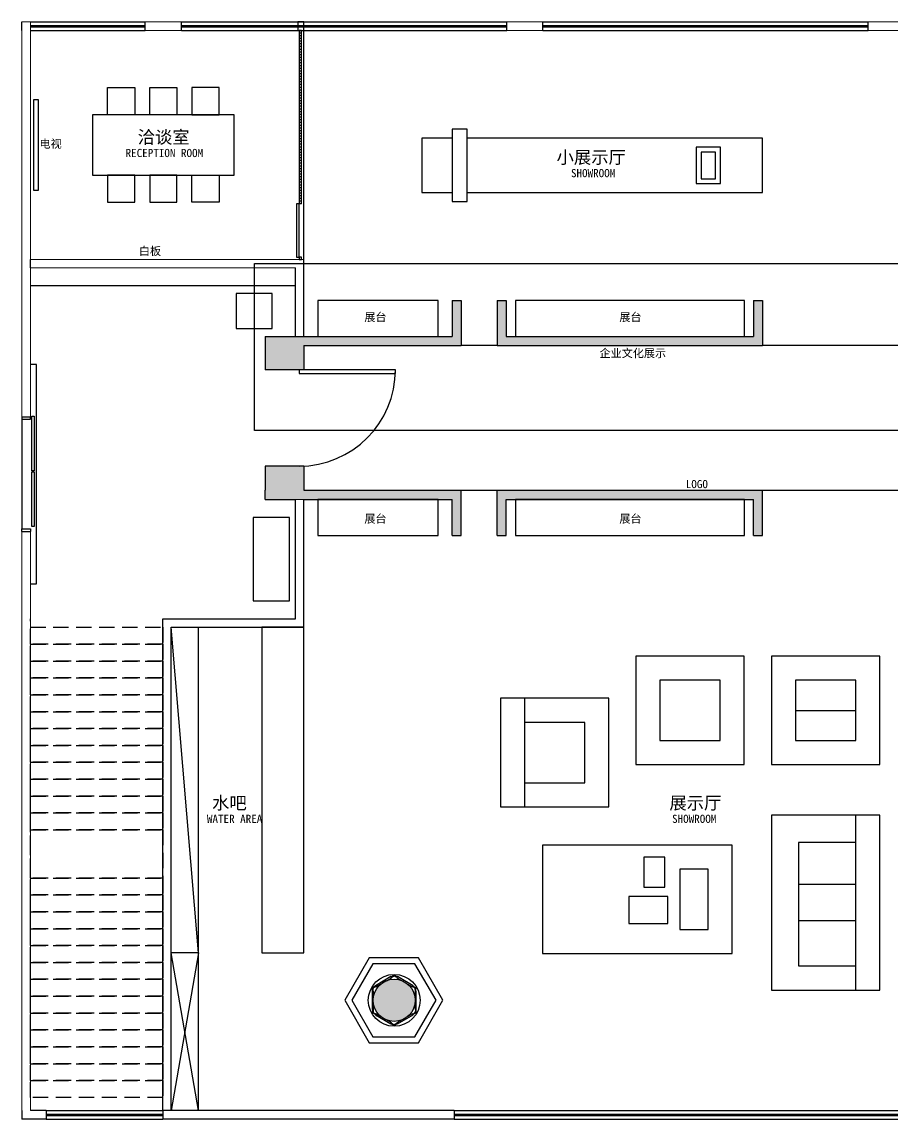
# Model space of a CAD drawing. Header units: millimetres. Extents: x 5625199 to 7433318, y -3316392 to -2552493.
# Drawn here: x 5902860 to 5917305, y -2654519 to -2636319 of the extents above; entities that cross this region are included whole.
import ezdxf

# ---------------------------------------------------------------- set-up
doc = ezdxf.new("R2010")
doc.units = ezdxf.units.MM
doc.linetypes.add('DASHEDX2', pattern=[38.1, 25.4, -12.7])
for name, color, linetype in [('155', 155, 'Continuous'), ('250', 250, 'Continuous'), ('PL-固定家具', 155, 'Continuous'), ('PL-固定落地', 155, 'Continuous'), ('PL-文字标注', 2, 'Continuous'), ('PL-新建墙体', 5, 'Continuous'), ('PL-活动家具', 15, 'Continuous'), ('PL-门', 4, 'Continuous')]:
    doc.layers.add(name, color=color, linetype=linetype)
doc.styles.add('黑体', font='simhei.ttf')

msp = doc.modelspace()

# ---------------------------------------------------------------- hatches: boundary and pattern name
at = {"layer": 'PL-新建墙体'}
h = msp.add_hatch(dxfattribs=at)
h.set_pattern_fill('AR-B88', color=250, scale=0.5, angle=90)
h.set_pattern_definition([(90, (275553.75, -473759.71), (-101.6, 6e-15), []), (180, (275553.754, -473759.71), (-101.6, -50.8), [101.6, -101.6])])
h.paths.add_polyline_path([(5907400.32, -2641539.37), (5906900.32, -2641539.37), (5906900.32, -2641689.37), (5906900.34, -2642089.37), (5907540.32, -2642089.37), (5907540.32, -2641689.37), (5910151.45, -2641689.37), (5910151.45, -2640939.37), (5910001.45, -2640939.37), (5910001.45, -2641539.37), (5907540.32, -2641539.37)])
h.paths.add_polyline_path([(5906900.32, -2644089.37), (5906900.41, -2644239.37), (5907400.32, -2644239.37), (5907540.59, -2644239.37), (5910001.45, -2644239.37), (5910001.45, -2644839.37), (5910151.45, -2644839.37), (5910151.45, -2644089.37), (5907540.32, -2644089.37), (5907540.32, -2643689.37), (5906900.4, -2643689.37)])
h.paths.add_polyline_path([(5910751.45, -2644089.37), (5910751.45, -2644839.37), (5910901.45, -2644839.37), (5910901.45, -2644239.37), (5915005.06, -2644239.37), (5915005.06, -2644839.37), (5915155.06, -2644839.37), (5915155.06, -2644089.37)])
h.paths.add_polyline_path([(5915155.06, -2641689.37), (5915155.06, -2640939.37), (5915005.06, -2640939.37), (5915005.06, -2641539.37), (5910901.45, -2641539.37), (5910901.45, -2640939.37), (5910751.45, -2640939.37), (5910751.45, -2641689.37)])
h.paths.add_polyline_path([(5922000.35, -2641689.37), (5922000.35, -2640939.37), (5921850.35, -2640939.37), (5921850.35, -2641539.37), (5917705.06, -2641539.37), (5917705.06, -2640939.37), (5917555.06, -2640939.37), (5917555.06, -2641689.37)])
h.paths.add_polyline_path([(5917555.06, -2644089.37), (5917555.06, -2644839.37), (5917705.06, -2644839.37), (5917705.06, -2644239.37), (5921850.35, -2644239.37), (5921850.35, -2644839.37), (5922000.35, -2644839.37), (5922000.35, -2644089.37)])
h.paths.add_polyline_path([(5924569.71, -2636319.26), (5924569.71, -2636379.26), (5924569.71, -2636399.26), (5924569.71, -2636459.26), (5925169.71, -2636459.26), (5925169.71, -2636859.26), (5925319.71, -2636859.26), (5925319.71, -2636459.26), (5925440.29, -2636459.26), (5925440.29, -2636319.26)])
h.paths.add_polyline_path([(5923510.22, -2650372.82, 1), (5922810.22, -2650372.82, 1)])
h.paths.add_polyline_path([(5909390.3, -2652549.44, 1), (5908690.3, -2652549.44, 1)])

# ---------------------------------------------------------------- linework, layer by layer
at = {"color": 255, "ltscale": 500}
for p, q in [((5902860.19, -2636459.26), (5902860.19, -2636319.26)), ((5903000.29, -2640399.26), (5903000.29, -2640259.26))]:
    msp.add_line(p, q, dxfattribs=at)
at = {"lineweight": 18}
for p, q in [((5903000.29, -2636319.26), (5902860.19, -2636319.26)), ((5902860.19, -2642869.75), (5902860.19, -2636459.26)), ((5903000.29, -2636319.26), (5903000.29, -2640259.26)), ((5903000.29, -2640399.26), (5903000.29, -2642869.75)), ((5902860.19, -2654379.44), (5902860.19, -2644769.75)), ((5903000.3, -2654379.44), (5903000.29, -2644769.75)), ((5907540.51, -2646359.48), (5905340.3, -2646359.48))]:
    msp.add_line(p, q, dxfattribs=at)
at = {"color": 250, "ltscale": 500}
for p, q in [((5903000.29, -2636319.26), (5904908.2, -2636319.26)), ((5903000.29, -2636459.26), (5904908.2, -2636459.26)), ((5905508.2, -2636319.26), (5910908.2, -2636319.26)), ((5905508.2, -2636459.26), (5910908.2, -2636459.26)), ((5911508.2, -2636319.26), (5916908.2, -2636319.26)), ((5911508.2, -2636459.26), (5916908.2, -2636459.26)), ((5902860.19, -2642909.75), (5902860.19, -2644729.75)), ((5903259.87, -2654379.44), (5905200.3, -2654379.44)), ((5910033.02, -2654379.44), (5922487.14, -2654379.44)), ((5903259.87, -2654519.44), (5905200.3, -2654519.44)), ((5910033.02, -2654519.44), (5922487.14, -2654519.44))]:
    msp.add_line(p, q, dxfattribs=at)
at = {"color": 3, "ltscale": 500}
for p, q in [((5903000.29, -2636379.26), (5904908.2, -2636379.26)), ((5903000.29, -2636399.26), (5904908.2, -2636399.26)), ((5905508.2, -2636379.26), (5910908.2, -2636379.26)), ((5905508.2, -2636399.26), (5910908.2, -2636399.26)), ((5911508.2, -2636379.26), (5916908.2, -2636379.26)), ((5911508.2, -2636399.26), (5916908.2, -2636399.26)), ((5903259.87, -2654439.44), (5905200.3, -2654439.44)), ((5903259.87, -2654459.44), (5905200.3, -2654459.44)), ((5910033.02, -2654439.44), (5922487.14, -2654439.44)), ((5910033.02, -2654459.44), (5922487.14, -2654459.44))]:
    msp.add_line(p, q, dxfattribs=at)
at = {"color": 255}
for p, q in [((5904908.2, -2636459.26), (5904908.2, -2636319.26)), ((5905508.2, -2636459.26), (5905508.2, -2636319.26)), ((5910908.2, -2636459.26), (5910908.2, -2636319.26)), ((5911508.2, -2636459.26), (5911508.2, -2636319.26)), ((5916908.2, -2636459.26), (5916908.2, -2636319.26)), ((5903259.87, -2654379.44), (5903259.87, -2654519.44)), ((5905200.3, -2654379.44), (5905200.3, -2654519.44)), ((5910033.02, -2654379.44), (5910033.02, -2654519.44)), ((5910033.02, -2654379.44), (5910033.02, -2654519.44))]:
    msp.add_line(p, q, dxfattribs=at)
at = {"color": 255, "lineweight": 9}
for p, q in [((5904908.2, -2636319.26), (5905508.2, -2636319.26)), ((5904908.2, -2636459.26), (5905508.2, -2636459.26)), ((5910908.2, -2636319.26), (5911508.2, -2636319.26)), ((5910908.2, -2636459.26), (5911508.2, -2636459.26)), ((5916908.2, -2636319.26), (5917508.2, -2636319.26)), ((5916908.2, -2636459.26), (5917508.2, -2636459.26))]:
    msp.add_line(p, q, dxfattribs=at)
at = {"lineweight": 9}
for p, q in [((5903000.29, -2640259.26), (5905060.3, -2640259.26)), ((5907540.32, -2640259.26), (5905060.3, -2640259.26)), ((5905060.3, -2640259.26), (5905060.3, -2640259.26)), ((5903000.29, -2640399.26), (5905200.3, -2640399.26)), ((5907400.32, -2640399.26), (5905200.3, -2640399.26)), ((5907400.32, -2644239.37), (5907540.32, -2644239.38))]:
    msp.add_line(p, q, dxfattribs=at)
at = {"ltscale": 500}
for p, q in [((5907540.32, -2641539.37), (5907540.32, -2640259.26)), ((5907400.32, -2641539.37), (5907400.32, -2640399.26)), ((5902860.19, -2642869.75), (5903000.29, -2642869.75)), ((5907400.32, -2646219.85), (5907400.32, -2644239.37)), ((5907540.51, -2646359.48), (5907540.59, -2644239.37)), ((5902860.19, -2644769.75), (5903000.29, -2644769.75)), ((5905200.3, -2646219.85), (5907400.32, -2646219.85)), ((5905340.3, -2646359.48), (5907540.32, -2646359.48)), ((5902860.19, -2654379.44), (5902860.19, -2654519.44)), ((5903259.87, -2654379.44), (5903000.3, -2654379.44)), ((5910033.02, -2654379.44), (5905200.3, -2654379.44)), ((5903259.87, -2654519.44), (5902860.19, -2654519.44)), ((5910033.02, -2654519.44), (5905200.3, -2654519.44))]:
    msp.add_line(p, q, dxfattribs=at)
at = {"color": 255, "lineweight": 18}
msp.add_line((5903000.29, -2651658.86), (5903000.29, -2646220.42), dxfattribs=at)
at = {"color": 255, "linetype": 'DASHEDX2', "ltscale": 10}
msp.add_line((5903000.3, -2653879.44), (5903000.3, -2646220.42), dxfattribs=at)
for p, q in [((5905200.3, -2654379.44), (5905200.3, -2646219.85)), ((5905340.3, -2654379.44), (5905340.3, -2646359.48))]:
    msp.add_line(p, q)
at = {"ltscale": 500}
for points in [[(5902860.19, -2642869.75), (5902860.19, -2642909.75), (5903000.19, -2642909.75), (5903000.19, -2642869.75)], [(5902860.19, -2644769.75), (5902860.19, -2644729.75), (5903000.19, -2644729.75), (5903000.19, -2644769.75)]]:
    msp.add_lwpolyline(points, dxfattribs=at)
at = {"color": 250, "linetype": 'DASHEDX2', "ltscale": 10}
for points in [[(5903000.3, -2646361.44), (5905200.3, -2646361.51), (5905200.3, -2646641.51), (5903000.3, -2646641.44)], [(5903000.3, -2646641.44), (5905200.3, -2646641.51), (5905200.3, -2646921.51), (5903000.3, -2646921.44)], [(5903000.3, -2646921.44), (5905200.3, -2646921.51), (5905200.3, -2647201.51), (5903000.3, -2647201.44)], [(5903000.3, -2647201.44), (5905200.3, -2647201.51), (5905200.3, -2647481.51), (5903000.3, -2647481.44)], [(5903000.3, -2647481.44), (5905200.3, -2647481.51), (5905200.3, -2647761.51), (5903000.3, -2647761.44)], [(5903000.3, -2647761.44), (5905200.3, -2647761.51), (5905200.3, -2648041.51), (5903000.3, -2648041.44)], [(5903000.3, -2648041.44), (5905200.3, -2648041.51), (5905200.3, -2648321.51), (5903000.3, -2648321.44)], [(5903000.3, -2648321.44), (5905200.3, -2648321.51), (5905200.3, -2648601.51), (5903000.3, -2648601.44)], [(5903000.3, -2648601.44), (5905200.3, -2648601.51), (5905200.3, -2648881.51), (5903000.3, -2648881.44)], [(5903000.3, -2648881.44), (5905200.3, -2648881.51), (5905200.3, -2649161.51), (5903000.3, -2649161.44)], [(5903000.3, -2649161.44), (5905200.3, -2649161.51), (5905200.3, -2649441.51), (5903000.3, -2649441.44)], [(5903000.3, -2649441.44), (5905200.3, -2649441.51), (5905200.3, -2649721.51), (5903000.3, -2649721.44)], [(5903000.3, -2649721.44), (5905200.3, -2649721.51), (5905200.3, -2650521.51), (5903000.3, -2650521.44)], [(5903000.3, -2650521.44), (5905200.3, -2650521.51), (5905200.3, -2650801.51), (5903000.3, -2650801.44)], [(5903000.3, -2650801.44), (5905200.3, -2650801.51), (5905200.3, -2651081.51), (5903000.3, -2651081.44)], [(5903000.3, -2651081.44), (5905200.3, -2651081.51), (5905200.3, -2651361.51), (5903000.3, -2651361.44)], [(5903000.3, -2651361.44), (5905200.3, -2651361.51), (5905200.3, -2651641.51), (5903000.3, -2651641.44)], [(5903000.3, -2651641.44), (5905200.3, -2651641.51), (5905200.3, -2651921.51), (5903000.3, -2651921.44)], [(5903000.3, -2651921.44), (5905200.3, -2651921.51), (5905200.3, -2652201.51), (5903000.3, -2652201.44)], [(5903000.3, -2652201.44), (5905200.3, -2652201.51), (5905200.3, -2652481.51), (5903000.3, -2652481.44)], [(5903000.3, -2652481.44), (5905200.3, -2652481.51), (5905200.3, -2652761.51), (5903000.3, -2652761.44)], [(5903000.3, -2652761.44), (5905200.3, -2652761.51), (5905200.3, -2653041.51), (5903000.3, -2653041.44)], [(5903000.3, -2653041.44), (5905200.3, -2653041.51), (5905200.3, -2653321.51), (5903000.3, -2653321.44)], [(5903000.3, -2653321.44), (5905200.3, -2653321.51), (5905200.3, -2653601.51), (5903000.3, -2653601.44)], [(5903000.3, -2653601.44), (5905200.3, -2653601.51), (5905200.3, -2653881.51), (5903000.3, -2653881.44)], [(5903000.3, -2653881.44), (5905200.3, -2653881.51), (5905200.3, -2654161.51), (5903000.3, -2654161.44)]]:
    msp.add_lwpolyline(points, close=True, dxfattribs=at)
at = {"layer": '155', "color": 6, "ltscale": 500}
msp.add_lwpolyline([(5906721.59, -2640329.15), (5929798.86, -2640329.15), (5929798.86, -2643098.74), (5906721.59, -2643098.74)], close=True, dxfattribs=at)
at = {"layer": '250', "ltscale": 500}
for p, q in [((5910751.45, -2641689.37), (5910151.45, -2641689.37)), ((5917555.06, -2641689.37), (5915155.06, -2641689.37)), ((5910151.45, -2644089.37), (5910751.45, -2644089.37)), ((5915155.06, -2644089.37), (5917555.06, -2644089.37))]:
    msp.add_line(p, q, dxfattribs=at)
at = {"layer": 'PL-固定家具', "ltscale": 500}
for p, q in [((5907460.32, -2636459.15), (5907460.32, -2639339.26)), ((5907500.32, -2639339.15), (5907500.32, -2636459.15)), ((5907500.32, -2639339.26), (5907460.32, -2639339.26))]:
    msp.add_line(p, q, dxfattribs=at)
at = {"layer": 'PL-固定家具'}
msp.add_line((5907400.32, -2640699.26), (5903000.29, -2640699.26), dxfattribs=at)
at = {"layer": 'PL-固定家具', "color": 8}
for p, q in [((5908729.59, -2652311.51), (5908690.02, -2652335.66)), ((5908989.61, -2652161.39), (5909030.3, -2652139.19)), ((5908994.39, -2652170.17), (5909035.09, -2652147.97)), ((5909086.21, -2652170.17), (5909045.51, -2652147.97)), ((5909091, -2652161.39), (5909050.3, -2652139.19)), ((5909351.01, -2652311.51), (5909390.58, -2652335.66)), ((5908678.89, -2652399.32), (5908680.02, -2652352.97)), ((5908688.89, -2652399.56), (5908690.02, -2652353.22)), ((5908734.8, -2652320.05), (5908695.23, -2652344.19)), ((5909345.8, -2652320.05), (5909385.37, -2652344.19)), ((5909391.71, -2652399.56), (5909390.58, -2652353.22)), ((5909401.71, -2652399.32), (5909400.58, -2652352.97)), ((5908678.89, -2652699.56), (5908680.02, -2652745.9)), ((5908688.89, -2652699.32), (5908690.02, -2652745.66)), ((5908729.59, -2652787.37), (5908690.02, -2652763.22)), ((5908734.8, -2652778.83), (5908695.23, -2652754.68)), ((5909345.8, -2652778.83), (5909385.37, -2652754.68)), ((5909351.01, -2652787.37), (5909390.58, -2652763.22)), ((5909391.71, -2652699.32), (5909390.58, -2652745.66)), ((5909401.71, -2652699.56), (5909400.58, -2652745.9)), ((5908989.61, -2652937.49), (5909030.3, -2652959.68)), ((5908994.39, -2652928.71), (5909035.09, -2652950.9)), ((5909086.21, -2652928.71), (5909045.51, -2652950.9)), ((5909091, -2652937.49), (5909050.3, -2652959.68))]:
    msp.add_line(p, q, dxfattribs=at)
at = {"layer": 'PL-固定家具', "color": 250, "ltscale": 500}
for points in [[(5907460.32, -2636499.15), (5907500.32, -2636499.15), (5907500.32, -2636459.15), (5907460.32, -2636459.15)], [(5907460.32, -2636589.15), (5907500.32, -2636589.15), (5907500.32, -2636549.15), (5907460.32, -2636549.15)], [(5907460.32, -2636679.15), (5907500.32, -2636679.15), (5907500.32, -2636639.15), (5907460.32, -2636639.15)], [(5907460.32, -2636769.15), (5907500.32, -2636769.15), (5907500.32, -2636729.15), (5907460.32, -2636729.15)], [(5907460.32, -2636859.15), (5907500.32, -2636859.15), (5907500.32, -2636819.15), (5907460.32, -2636819.15)], [(5907460.32, -2636949.15), (5907500.32, -2636949.15), (5907500.32, -2636909.15), (5907460.32, -2636909.15)], [(5907460.32, -2637039.15), (5907500.32, -2637039.15), (5907500.32, -2636999.15), (5907460.32, -2636999.15)], [(5907460.32, -2637129.15), (5907500.32, -2637129.15), (5907500.32, -2637089.15), (5907460.32, -2637089.15)], [(5907460.32, -2637219.15), (5907500.32, -2637219.15), (5907500.32, -2637179.15), (5907460.32, -2637179.15)], [(5907460.32, -2637309.15), (5907500.32, -2637309.15), (5907500.32, -2637269.15), (5907460.32, -2637269.15)], [(5907460.32, -2637399.15), (5907500.32, -2637399.15), (5907500.32, -2637359.15), (5907460.32, -2637359.15)], [(5907460.32, -2637489.15), (5907500.32, -2637489.15), (5907500.32, -2637449.15), (5907460.32, -2637449.15)], [(5907460.32, -2637579.15), (5907500.32, -2637579.15), (5907500.32, -2637539.15), (5907460.32, -2637539.15)], [(5907460.32, -2637669.15), (5907500.32, -2637669.15), (5907500.32, -2637629.15), (5907460.32, -2637629.15)], [(5907460.32, -2637759.15), (5907500.32, -2637759.15), (5907500.32, -2637719.15), (5907460.32, -2637719.15)], [(5907460.32, -2637849.15), (5907500.32, -2637849.15), (5907500.32, -2637809.15), (5907460.32, -2637809.15)], [(5907460.32, -2637939.15), (5907500.32, -2637939.15), (5907500.32, -2637899.15), (5907460.32, -2637899.15)], [(5907460.32, -2638029.15), (5907500.32, -2638029.15), (5907500.32, -2637989.15), (5907460.32, -2637989.15)], [(5907460.32, -2638119.15), (5907500.32, -2638119.15), (5907500.32, -2638079.15), (5907460.32, -2638079.15)], [(5907460.32, -2638209.15), (5907500.32, -2638209.15), (5907500.32, -2638169.15), (5907460.32, -2638169.15)], [(5907460.32, -2638299.15), (5907500.32, -2638299.15), (5907500.32, -2638259.15), (5907460.32, -2638259.15)], [(5907460.32, -2638389.15), (5907500.32, -2638389.15), (5907500.32, -2638349.15), (5907460.32, -2638349.15)], [(5907460.32, -2638479.15), (5907500.32, -2638479.15), (5907500.32, -2638439.15), (5907460.32, -2638439.15)], [(5907460.32, -2638569.15), (5907500.32, -2638569.15), (5907500.32, -2638529.15), (5907460.32, -2638529.15)], [(5907460.32, -2638659.15), (5907500.32, -2638659.15), (5907500.32, -2638619.15), (5907460.32, -2638619.15)], [(5907460.32, -2638749.15), (5907500.32, -2638749.15), (5907500.32, -2638709.15), (5907460.32, -2638709.15)], [(5907460.32, -2638839.15), (5907500.32, -2638839.15), (5907500.32, -2638799.15), (5907460.32, -2638799.15)], [(5907460.32, -2638929.15), (5907500.32, -2638929.15), (5907500.32, -2638889.15), (5907460.32, -2638889.15)], [(5907460.32, -2639019.15), (5907500.32, -2639019.15), (5907500.32, -2638979.15), (5907460.32, -2638979.15)], [(5907460.32, -2639109.15), (5907500.32, -2639109.15), (5907500.32, -2639069.15), (5907460.32, -2639069.15)], [(5907460.32, -2639199.15), (5907500.32, -2639199.15), (5907500.32, -2639159.15), (5907460.32, -2639159.15)], [(5907460.32, -2639289.15), (5907500.32, -2639289.15), (5907500.32, -2639249.15), (5907460.32, -2639249.15)]]:
    msp.add_lwpolyline(points, close=True, dxfattribs=at)
at = {"layer": 'PL-固定家具', "ltscale": 500}
msp.add_lwpolyline([(5907460.32, -2640259.15), (5907500.32, -2640259.15), (5907500.32, -2640219.15), (5907460.32, -2640219.15)], close=True, dxfattribs=at)
at = {"layer": 'PL-固定家具', "color": 8}
for points in [[(5908910.4, -2652224.44), (5908997, -2652174.44), (5908987, -2652157.12), (5908727.19, -2652307.12), (5908737.19, -2652324.44), (5908823.79, -2652274.44)], [(5909256.81, -2652274.44), (5909343.41, -2652324.44), (5909353.41, -2652307.12), (5909093.6, -2652157.12), (5909083.6, -2652174.44), (5909170.2, -2652224.44)], [(5908693.89, -2652499.44), (5908693.89, -2652399.44), (5908673.89, -2652399.44), (5908673.89, -2652699.44), (5908693.89, -2652699.44), (5908693.89, -2652599.44)], [(5909386.71, -2652599.44), (5909386.71, -2652699.44), (5909406.71, -2652699.44), (5909406.71, -2652399.44), (5909386.71, -2652399.44), (5909386.71, -2652499.44)], [(5908823.79, -2652824.44), (5908737.19, -2652774.44), (5908727.19, -2652791.76), (5908987, -2652941.76), (5908997, -2652924.44), (5908910.4, -2652874.44)], [(5909170.2, -2652874.44), (5909083.6, -2652924.44), (5909093.6, -2652941.76), (5909353.41, -2652791.76), (5909343.41, -2652774.44), (5909256.81, -2652824.44)]]:
    msp.add_lwpolyline(points, dxfattribs=at)
at = {"layer": 'PL-固定家具', "color": 250}
msp.add_circle((5909040.3, -2652549.44), 430, dxfattribs=at)
at = {"layer": 'PL-固定家具'}
for centre in [(5909040.3, -2652139.44), (5908685.23, -2652344.44), (5909395.37, -2652344.44), (5908685.23, -2652754.44), (5909395.37, -2652754.44), (5909040.3, -2652959.44)]:
    msp.add_circle(centre, 10, dxfattribs=at)
at = {"layer": 'PL-固定落地', "color": 8, "ltscale": 500}
msp.add_line((5907540.32, -2640259.26), (5907540.32, -2636459.26), dxfattribs=at)
at = {"layer": 'PL-固定落地', "color": 250}
for p, q in [((5905790.3, -2651759.48), (5905340.3, -2646359.48)), ((5905790.3, -2651759.48), (5905340.3, -2654379.44)), ((5905790.3, -2654379.44), (5905340.3, -2651759.48))]:
    msp.add_line(p, q, dxfattribs=at)
at = {"layer": 'PL-固定落地'}
for p, q in [((5905790.3, -2654379.44), (5905790.3, -2646359.48)), ((5905790.3, -2651759.48), (5905340.3, -2651759.48))]:
    msp.add_line(p, q, dxfattribs=at)
at = {"layer": 'PL-新建墙体'}
for p, q in [((5910001.45, -2640939.37), (5910151.45, -2640939.37)), ((5910001.45, -2640939.37), (5910001.45, -2641539.37)), ((5910151.45, -2640939.37), (5910151.45, -2641689.37)), ((5910751.45, -2640939.37), (5910751.45, -2641689.37)), ((5910751.45, -2640939.37), (5910901.45, -2640939.37)), ((5910901.45, -2640939.37), (5910901.45, -2641539.37)), ((5915005.06, -2640939.37), (5915155.06, -2640939.37)), ((5915005.06, -2640939.37), (5915005.06, -2641539.37)), ((5915155.06, -2640939.37), (5915155.06, -2641689.37)), ((5906900.32, -2641539.37), (5910001.45, -2641539.37)), ((5906900.32, -2641539.37), (5906900.32, -2641689.37)), ((5910901.45, -2641539.37), (5915005.06, -2641539.37)), ((5906900.32, -2641689.37), (5906900.34, -2642089.37)), ((5907540.32, -2641689.37), (5910151.45, -2641689.37)), ((5907540.32, -2641689.37), (5907540.32, -2642089.37)), ((5910751.45, -2641689.37), (5915155.06, -2641689.37)), ((5907540.32, -2642089.37), (5906900.34, -2642089.37)), ((5907540.32, -2643689.37), (5906900.39, -2643689.37)), ((5906900.4, -2643689.37), (5906900.41, -2644089.37)), ((5907540.32, -2643689.37), (5907540.32, -2644089.37)), ((5906900.41, -2644239.37), (5906900.32, -2644089.37)), ((5907540.32, -2644089.37), (5910151.45, -2644089.37)), ((5910151.45, -2644839.37), (5910151.45, -2644089.37)), ((5910751.45, -2644089.37), (5915155.06, -2644089.37)), ((5910751.45, -2644839.37), (5910751.45, -2644089.37)), ((5915155.06, -2644839.37), (5915155.06, -2644089.37)), ((5906900.41, -2644239.37), (5907400.32, -2644239.37)), ((5907540.59, -2644239.37), (5910001.45, -2644239.37)), ((5910001.45, -2644839.37), (5910001.45, -2644239.37)), ((5910901.45, -2644239.37), (5915005.06, -2644239.37)), ((5910901.45, -2644839.37), (5910901.45, -2644239.37)), ((5915005.06, -2644839.37), (5915005.06, -2644239.37)), ((5910001.45, -2644839.37), (5910151.45, -2644839.37)), ((5910751.45, -2644839.37), (5910901.45, -2644839.37)), ((5915005.06, -2644839.37), (5915155.06, -2644839.37))]:
    msp.add_line(p, q, dxfattribs=at)
msp.add_lwpolyline([(5907440.32, -2636459.26), (5907540.32, -2636459.26), (5907540.32, -2636319.26), (5907440.32, -2636319.26)], close=True, dxfattribs=at)
msp.add_circle((5909040.3, -2652549.44), 350, dxfattribs=at)
at = {"layer": 'PL-活动家具', "color": 250}
for p, q in [((5911202.71, -2647539.37), (5911202.71, -2649339.37)), ((5915702.71, -2647739.37), (5916702.71, -2647739.37)), ((5912202.71, -2647939.37), (5911202.71, -2647939.37)), ((5912202.71, -2648939.37), (5912202.71, -2647939.37)), ((5911202.71, -2648939.37), (5912202.71, -2648939.37)), ((5916702.71, -2652379.44), (5916702.71, -2649479.44)), ((5916702.71, -2649929.44), (5915752.71, -2649929.44)), ((5915752.71, -2649929.44), (5915752.71, -2651979.44)), ((5916702.71, -2650629.44), (5915752.71, -2650629.44)), ((5916702.71, -2651229.44), (5915752.71, -2651229.44)), ((5915752.71, -2651979.44), (5916702.71, -2651979.44))]:
    msp.add_line(p, q, dxfattribs=at)
at = {"layer": 'PL-活动家具', "color": 8}
for points in [[(5904733.2, -2637409.26), (5904733.2, -2637859.26), (5904283.2, -2637859.26), (5904283.2, -2637409.26)], [(5905433.2, -2637409.26), (5905433.2, -2637859.26), (5904983.2, -2637859.26), (5904983.2, -2637409.26)], [(5905683.2, -2637409.26), (5905683.2, -2637859.26), (5906133.2, -2637859.26), (5906133.2, -2637409.26)], [(5904733.2, -2639309.26), (5904733.2, -2638859.26), (5904283.2, -2638859.26), (5904283.2, -2639309.26)], [(5905433.2, -2639309.26), (5905433.2, -2638859.26), (5904983.2, -2638859.26), (5904983.2, -2639309.26)], [(5905683.2, -2639309.26), (5905683.2, -2638859.26), (5906133.2, -2638859.26), (5906133.2, -2639309.26)], [(5913052.71, -2648639.37), (5914852.71, -2648639.37), (5914852.71, -2646839.37), (5913052.71, -2646839.37)], [(5915302.71, -2648639.37), (5917102.71, -2648639.37), (5917102.71, -2646839.37), (5915302.71, -2646839.37)], [(5910802.71, -2649339.37), (5912602.71, -2649339.37), (5912602.71, -2647539.37), (5910802.71, -2647539.37)], [(5915302.71, -2652379.44), (5917102.71, -2652379.44), (5917102.71, -2649479.44), (5915302.71, -2649479.44)], [(5911502.71, -2651775.12), (5914652.71, -2651775.12), (5914652.71, -2649975.12), (5911502.71, -2649975.12)]]:
    msp.add_lwpolyline(points, close=True, dxfattribs=at)
at = {"layer": 'PL-活动家具'}
for points in [[(5903053.2, -2637609.26), (5903053.2, -2639109.26), (5903133.2, -2639109.26), (5903133.2, -2637609.26)], [(5904033.2, -2638859.26), (5906383.2, -2638859.26), (5906383.2, -2637859.26), (5904033.2, -2637859.26)], [(5910001.45, -2638099.32), (5910001.45, -2639299.32), (5910251.45, -2639299.32), (5910251.45, -2638099.32)], [(5914055.06, -2638999.32), (5914455.06, -2638999.32), (5914455.06, -2638399.32), (5914055.06, -2638399.32)], [(5906417.17, -2640826), (5906417.17, -2641406.48), (5907017.17, -2641406.48), (5907017.17, -2640826)], [(5907771.02, -2641539.37), (5909771.02, -2641539.37), (5909771.02, -2640939.37), (5907771.02, -2640939.37)], [(5911053.26, -2641539.37), (5914853.26, -2641539.37), (5914853.26, -2640939.37), (5911053.26, -2640939.37)], [(5907771.02, -2644839.37), (5909771.02, -2644839.37), (5909771.02, -2644239.37), (5907771.02, -2644239.37)], [(5911053.26, -2644839.37), (5914853.26, -2644839.37), (5914853.26, -2644239.37), (5911053.26, -2644239.37)], [(5906700.32, -2644539.37), (5906700.32, -2645919.85), (5907300.32, -2645919.85), (5907300.32, -2644539.37)], [(5906840.51, -2646359.48), (5906840.51, -2651759.48), (5907540.51, -2651759.48), (5907540.51, -2646359.48)], [(5908626.58, -2651843.62), (5908218.84, -2652549.84), (5908626.58, -2653256.06), (5909442.05, -2653256.06), (5909849.78, -2652549.84), (5909442.05, -2651843.62)], [(5908684.31, -2651943.62), (5908334.31, -2652549.84), (5908684.31, -2653156.06), (5909384.31, -2653156.06), (5909734.31, -2652549.84), (5909384.31, -2651943.62)]]:
    msp.add_lwpolyline(points, close=True, dxfattribs=at)
for points in [[(5910001.45, -2638249.32), (5909501.45, -2638249.32), (5909501.45, -2639149.32), (5910001.45, -2639149.32)], [(5910251.45, -2639149.32), (5915155.06, -2639149.32), (5915155.06, -2638249.32), (5910251.45, -2638249.32)]]:
    msp.add_lwpolyline(points, dxfattribs=at)
at = {"layer": 'PL-活动家具', "color": 250}
for points in [[(5914135.06, -2638919.32), (5914375.06, -2638919.32), (5914375.06, -2638479.32), (5914135.06, -2638479.32)], [(5913452.71, -2648239.37), (5914452.71, -2648239.37), (5914452.71, -2647239.37), (5913452.71, -2647239.37)], [(5915702.71, -2648239.37), (5916702.71, -2648239.37), (5916702.71, -2647239.37), (5915702.71, -2647239.37)], [(5913182.71, -2650675.12), (5913532.71, -2650675.12), (5913532.71, -2650175.12), (5913182.71, -2650175.12)], [(5913782.71, -2651375.12), (5914252.71, -2651375.12), (5914252.71, -2650375.12), (5913782.71, -2650375.12)], [(5912932.71, -2651275.12), (5913582.71, -2651275.12), (5913582.71, -2650825.12), (5912932.71, -2650825.12)]]:
    msp.add_lwpolyline(points, close=True, dxfattribs=at)
at = {"layer": 'PL-门', "color": 250, "ltscale": 500}
for p, q in [((5903100.26, -2641999.75), (5903000.29, -2641999.75)), ((5903100.26, -2645639.75), (5903100.26, -2641999.75)), ((5903000.19, -2645639.75), (5903100.26, -2645639.75))]:
    msp.add_line(p, q, dxfattribs=at)
at = {"layer": 'PL-门'}
for points in [[(5907460.32, -2640219.15), (5907460.32, -2639339.15), (5907420.32, -2639339.15), (5907420.32, -2640219.15)], [(5909060.32, -2642149.37), (5909060.32, -2642089.37), (5907460.32, -2642089.37), (5907460.32, -2642149.37)]]:
    msp.add_lwpolyline(points, close=True, dxfattribs=at)
at = {"layer": 'PL-门', "color": 4, "ltscale": 500}
for points in [[(5903063.76, -2642856.94), (5903063.76, -2643766.94), (5903023.76, -2643766.94), (5903023.76, -2642856.94)], [(5903063.32, -2643780.25), (5903063.32, -2644690.25), (5903023.32, -2644690.25), (5903023.32, -2643780.25)]]:
    msp.add_lwpolyline(points, close=True, dxfattribs=at)
at = {"layer": 'PL-门', "color": 250}
msp.add_arc((5907460.32, -2642089.37), 1600, 270, 0, dxfattribs=at)

# ---------------------------------------------------------------- texts
at = {"layer": 'PL-文字标注', "color": 2, "style": '黑体'}
for s, height, p in [('洽谈室', 211.2, (5904780.65, -2638335.21)), ('电视', 135.168, (5903152.1, -2638408.18)), ('RECEPTION ROOM', 135.168, (5904581.09, -2638560.84)), ('小展示厅', 211.2, (5911734.97, -2638669.03)), ('SHOWROOM', 135.168, (5911974.85, -2638894.66)), ('白板', 135.168, (5904801.27, -2640188.62)), ('展台', 135.168, (5908544.94, -2641283.97)), ('展台', 135.168, (5912778.13, -2641283.97)), ('企业文化展示', 135.168, (5912448.29, -2641882.29)), ('LOGO', 135.168, (5913880.68, -2644053.1)), ('展台', 135.168, (5908544.94, -2644628.55)), ('展台', 135.168, (5912778.13, -2644628.55)), ('水吧', 211.2, (5906016.28, -2649380.71)), ('展示厅', 211.2, (5913608.75, -2649380.71)), ('WATER AREA', 135.168, (5905931.4, -2649606.34)), ('SHOWROOM', 135.168, (5913653.03, -2649606.34))]:
    msp.add_text(s, height=height, dxfattribs=at).set_placement(p)

doc.saveas('drawing.dxf')
